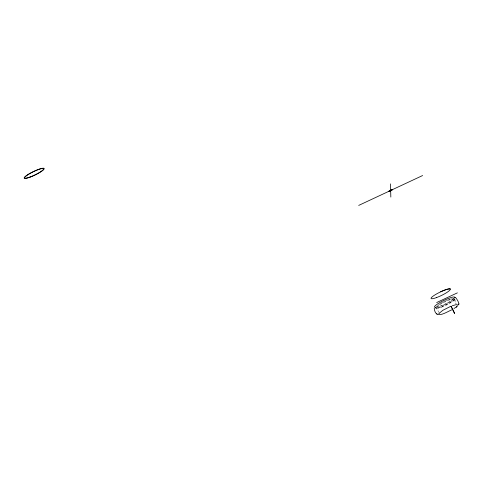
<?xml version="1.0" encoding="UTF-8"?>
<svg xmlns="http://www.w3.org/2000/svg" width="483" height="483" viewBox="0 0 483 483"><rect width="100%" height="100%" fill="white"/><g stroke="black" fill="none" stroke-linecap="round" stroke-linejoin="round"><path stroke-width="0.36" stroke-dasharray="2.42 1.81" d="M454.781 298.796L455.252 301.905A14.876 14.611 -1.4 0 0 456 303.559L456.103 303.741M454.751 299.231L454.992 301.144L456.018 303.523M435.141 307.514L437.157 309.277L438.691 311.976M454.781 298.844A10.62 1.805 -25.8 0 1 441.42 306.874A10.62 1.805 -25.8 0 1 438.425 305.014A10.62 1.805 -25.8 0 1 454.032 298.379M454.497 298.886A10.62 1.805 -25.8 0 1 444.028 305.425A10.62 1.805 -25.8 0 1 435.455 307.345M437.592 305.178A10.62 1.805 -25.8 0 1 437.894 304.96M439.669 303.807A10.62 1.805 -25.8 0 1 445.459 300.77M447.777 299.768A10.62 1.805 -25.8 0 1 452.42 298.246M453.935 298.754C448.441 302.859 442.03 306.264 435.225 307.405A11.332 1.926 -25.8 0 0 444.463 304.405A11.332 1.926 -25.8 0 0 453.935 298.754M441.311 307.273A10.403 1.769 -25.8 0 0 454.72 299.098A10.403 1.769 -25.8 0 0 440.031 304.489A10.403 1.769 -25.8 0 0 441.311 307.273"/><path stroke-width="0.72" d="M457.455 306.113L456.501 306.868M453.96 308.565L456.32 307.001M456.194 307.097L456.634 306.771M451.714 309.851C445.537 312.483 435.213 320.09 434.199 307.925M458.282 304.773L458.041 304.888A1.546 1.515 -1.4 0 1 457.015 305.057M358.694 205.414L422.625 175.534M436.674 302.545L457.371 292.867M454.895 297.395L455.384 297.413A9.394 9.231 -1.4 0 1 457.015 299.532L457.715 300.704A17.702 17.4 -3.4 0 1 458.578 302.672L458.85 303.867M450.476 306.457L442.796 310.327L438.932 313.521L438.981 312.899M452.257 305.757L455.934 304.707M457.039 304.918L456.622 304.531M436.662 313.775L437.079 314.258M454.527 313.425L453.809 312.054A17.702 1.34 65 0 1 452.879 310.134L452.281 308.897A9.394 0.712 65 0 1 451.146 306.439L451.056 306.234M451.05 306.174L452.885 309.669A14.876 1.123 65 0 1 453.676 311.293L454.569 313.31M390.493 183.884L390.832 197.064M434.434 307.061A11.332 1.926 -25.8 0 1 445.103 299.84A11.332 1.926 -25.8 0 1 454.787 297.757M459.019 303.892A1.22 1.195 -1.4 0 1 458.325 304.797M440.587 291.786A11.115 1.89 -25.8 0 1 450.675 289.166M392.25 189.396L389.056 190.894L389.069 191.552L392.268 190.054L392.25 189.396M436.445 297.613A10.614 1.805 -25.8 0 0 450.204 289.257A10.614 1.805 -25.8 0 0 435.268 294.702A10.614 1.805 -25.8 0 0 436.445 297.613M29.994 177.062A10.614 1.805 -25.8 0 0 43.754 168.706A10.614 1.805 -25.8 0 0 28.817 174.158A10.614 1.805 -25.8 0 0 29.994 177.062M29.215 177.448A11.115 1.89 -25.8 0 0 44.225 168.615A11.115 1.89 -25.8 0 0 29.125 173.862A11.115 1.89 -25.8 0 0 29.215 177.448"/></g></svg>
